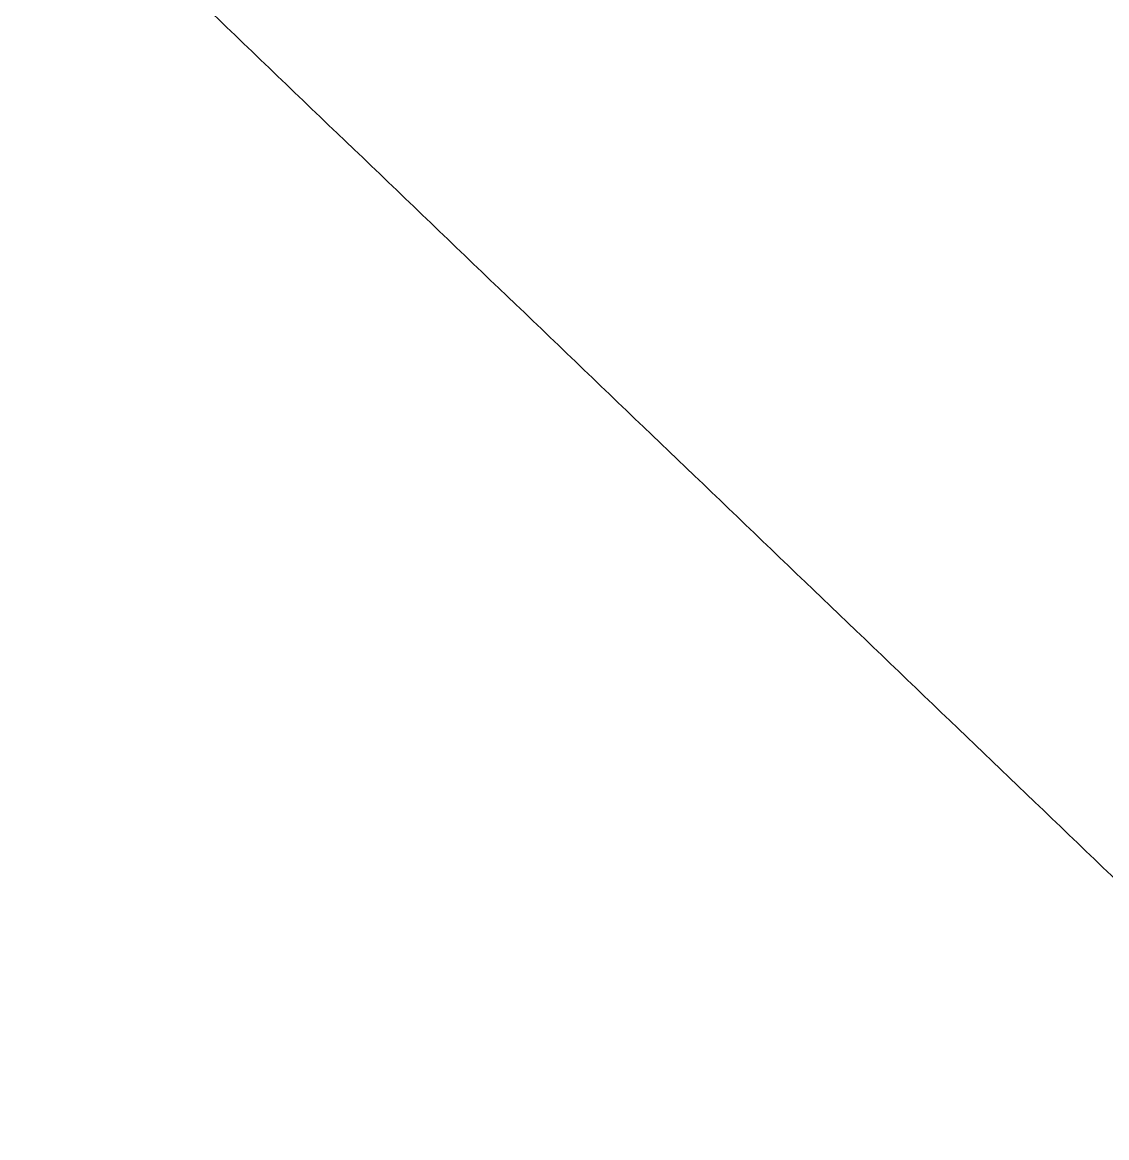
# Model space of a CAD drawing. Header units: millimetres. Extents: x 0 to 1818, y -1116 to 847.
# Drawn here: x 603.814 to 606.413, y 634.318 to 636.991 of the extents above; entities that cross this region are included whole.
import ezdxf

# ---------------------------------------------------------------- set-up
doc = ezdxf.new("R2010")
doc.units = ezdxf.units.MM
doc.layers.add('Blocks', color=7, linetype='Continuous')
doc.layers.add('Blocks$Inner', color=7, linetype='Continuous', lineweight=25, true_color=0x007f00)

# ---------------------------------------------------------------- blocks, each defined once
blk = doc.blocks.new('Series 7 3217 Office Chair Front')
at = {"layer": 'Blocks$Inner'}
blk.add_open_spline([(504.04, 517.2576), (504.1585, 518.3117), (504.5477, 521.0559), (505.2573, 524.6924), (505.8901, 527.6851), (506.2533, 529.3922), (506.5188, 530.6705), (506.791, 531.9424), (507.1838, 533.6268), (507.9298, 536.5491), (509.14, 540.6656), (510.4587, 544.7565), (511.5324, 548.0458), (512.329, 550.5372), (513.1276, 553.0344), (514.2235, 556.339), (516.2003, 562.083), (519.1797, 570.2821), (522.9274, 580.0913), (528.257, 593.0156), (534.1629, 605.7762), (540.5654, 618.2413), (547.2431, 630.5657), (555.938, 645.7344), (566.9573, 663.705), (578.5105, 681.1941), (590.0827, 698.6161), (599.5663, 713.3047), (606.0454, 723.5623), (609.7094, 729.4698), (613.2756, 735.4347), (616.8408, 741.4492), (619.8444, 746.7862), (621.4916, 749.8668), (622.6792, 752.1956), (623.8404, 754.5383), (625.3804, 757.6746), (627.2441, 761.625), (629.3145, 766.4237), (630.8033, 770.4751), (631.867, 773.761), (632.9019, 777.0806), (634.0679, 781.2744), (634.9661, 785.4898), (635.4627, 788.8567), (635.6972, 791.3637), (635.8227, 793.887), (635.8898, 797.3011), (635.7291, 801.5856), (635.0584, 806.6226), (633.825, 811.3401), (631.9106, 815.7909), (629.4195, 820.0771), (626.4863, 824.0525), (623.2703, 827.6213), (619.7973, 830.7695), (614.6939, 834.508), (610.3851, 836.7698), (607.2991, 838.0474)], degree=3, knots=[0.4481907, 0.4481907, 0.4481907, 0.4481907, 0.453125, 0.4609375, 0.4648438, 0.4667969, 0.46875, 0.4707031, 0.4726562, 0.4765625, 0.484375, 0.4921875, 0.4960938, 0.5, 0.5039062, 0.5078125, 0.515625, 0.53125, 0.546875, 0.5625, 0.59375, 0.609375, 0.625, 0.65625, 0.6875, 0.71875, 0.75, 0.78125, 0.796875, 0.8046875, 0.8125, 0.828125, 0.8359375, 0.8398438, 0.84375, 0.8476562, 0.8515625, 0.859375, 0.8671875, 0.875, 0.8789062, 0.8828125, 0.890625, 0.8984375, 0.9023438, 0.90625, 0.9101562, 0.9140625, 0.921875, 0.9296875, 0.9375, 0.9453125, 0.953125, 0.9609375, 0.96875, 0.9765625, 0.984375, 1, 1, 1, 1], dxfattribs=at)
blk.add_open_spline([(601.8163, 639.3647), (607.0362, 634.3595)], degree=1, dxfattribs=at)

msp = doc.modelspace()

# ---------------------------------------------------------------- block references
at = {"layer": 'Blocks'}
msp.add_blockref('Series 7 3217 Office Chair Front', (0, 0), dxfattribs=at)

doc.saveas('drawing.dxf')
